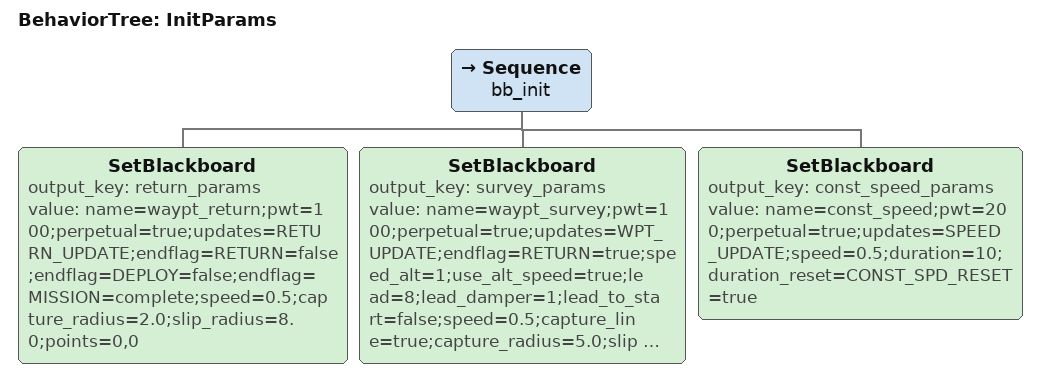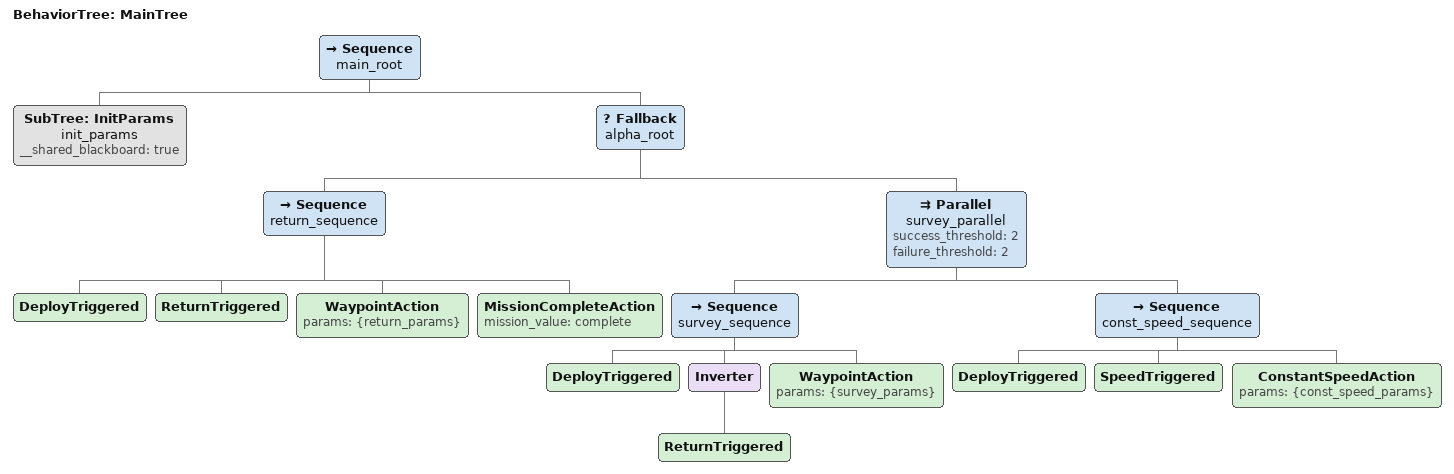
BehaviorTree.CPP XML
<?xml version="1.0" encoding="UTF-8"?>
<root main_tree_to_execute="MainTree">

  <BehaviorTree ID="InitParams">
    <Sequence name="bb_init">
      <SetBlackboard output_key="return_params"
                     value="name=waypt_return;pwt=100;perpetual=true;updates=RETURN_UPDATE;endflag=RETURN=false;endflag=DEPLOY=false;endflag=MISSION=complete;speed=0.5;capture_radius=2.0;slip_radius=8.0;points=0,0"/>

      <SetBlackboard output_key="survey_params"
                     value="name=waypt_survey;pwt=100;perpetual=true;updates=WPT_UPDATE;endflag=RETURN=true;speed_alt=1;use_alt_speed=true;lead=8;lead_damper=1;lead_to_start=false;speed=0.5;capture_line=true;capture_radius=5.0;slip_radius=15.0;efficiency_measure=all;polygon=15,-10:15,-40:38,-40:45,-25:38,-10;order=normal;repeat=0"/>

      <SetBlackboard output_key="const_speed_params"
                     value="name=const_speed;pwt=200;perpetual=true;updates=SPEED_UPDATE;speed=0.5;duration=10;duration_reset=CONST_SPD_RESET=true"/>
    </Sequence>
  </BehaviorTree>

  <BehaviorTree ID="MainTree">
    <Sequence name="main_root">

      <!-- 关键：共享黑板，否则主树读不到 InitParams 写进去的 key -->
      <SubTree ID="InitParams" name="init_params" __shared_blackboard="true"/>

      <Fallback name="alpha_root">
        <Sequence name="return_sequence">
          <DeployTriggered />
          <ReturnTriggered />
          <WaypointAction params="{return_params}" />
          <MissionCompleteAction mission_value="complete" />
        </Sequence>

        <Parallel name="survey_parallel" success_threshold="2" failure_threshold="2">
          <Sequence name="survey_sequence">
            <DeployTriggered />
            <Inverter>
              <ReturnTriggered />
            </Inverter>
            <WaypointAction params="{survey_params}" />
          </Sequence>

          <Sequence name="const_speed_sequence">
            <DeployTriggered />
            <SpeedTriggered />
            <ConstantSpeedAction params="{const_speed_params}" />
          </Sequence>
        </Parallel>

      </Fallback>
    </Sequence>
  </BehaviorTree>

</root>
